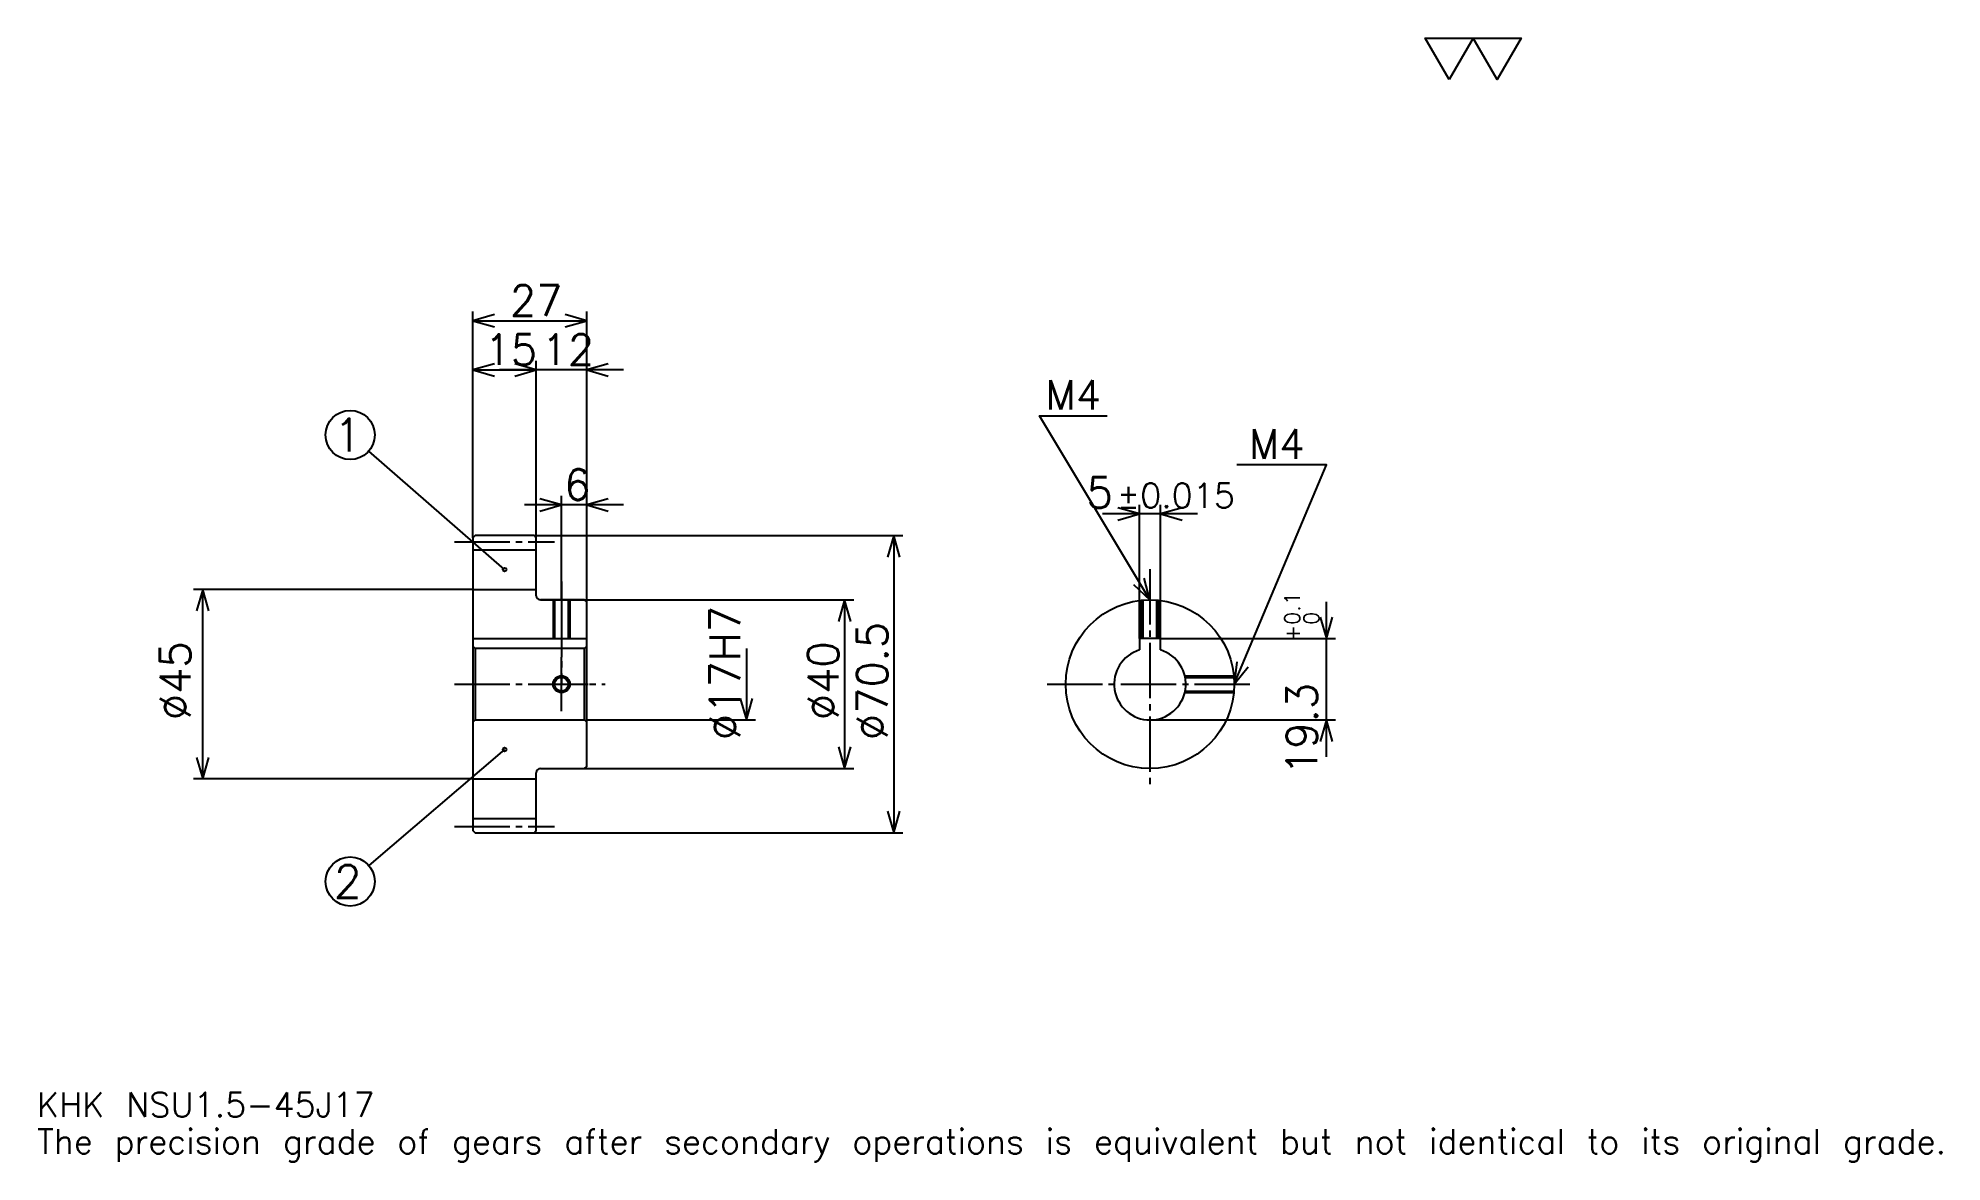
# Model space of a CAD drawing. Extents: x 15 to 466, y 5 to 272.
import ezdxf

# ---------------------------------------------------------------- set-up
doc = ezdxf.new("R2010")
doc.units = 0
doc.linetypes.add('DASHDOT', pattern=[17.478262, 13.108696, -1.456522, 1.456522, -1.456522])
doc.layers.get('0').update_dxf_attribs({"linetype": 'CONTINUOUS'})
doc.layers.add('DASHDOT', color=6, linetype='DASHDOT')
doc.styles.add('KANJI', font='TXT', dxfattribs={"bigfont": 'BIGFONT'})

msp = doc.modelspace()

# ---------------------------------------------------------------- linework, layer by layer
at = {"color": 5}
for p, q in [((117.978264, 153.956512), (117.978264, 207.119568)), ((117.978264, 204.934784), (144.978271, 204.934784)), ((144.978271, 153.956512), (144.978271, 207.119568)), ((132.978271, 153.956512), (132.978271, 195.467392)), ((117.978264, 193.282608), (132.978271, 193.282608)), ((153.717392, 193.282608), (124.239136, 193.282608)), ((125.478264, 145.894012), (93.238861, 174.007843)), ((138.978271, 153.956512), (138.978271, 163.42392)), ((153.717392, 161.239136), (130.239136, 161.239136)), ((289.82608, 159.097824), (267.347809, 159.097824)), ((276.086945, 129.506516), (276.086945, 161.282608)), ((281.086945, 129.506516), (281.086945, 161.282608)), ((117.978264, 153.456512), (117.978264, 153.956512)), ((132.478271, 153.956512), (144.978271, 153.956512)), ((132.978271, 153.456512), (132.978271, 153.956512)), ((138.978271, 138.706512), (138.978271, 153.956512)), ((138.978271, 138.706512), (138.978271, 153.956512)), ((144.978271, 153.956512), (219.989136, 153.956512)), ((144.978271, 138.206512), (144.978271, 153.956512)), ((217.804352, 153.956512), (217.804352, 83.45652)), ((117.978264, 141.206512), (51.70652, 141.206512)), ((53.891304, 96.20652), (53.891304, 141.206512)), ((133.978271, 138.706512), (144.978271, 138.706512)), ((144.978271, 138.706512), (208.33696, 138.706512)), ((206.152176, 138.706512), (206.152176, 98.70652)), ((320.434784, 101.467392), (320.434784, 138.245651)), ((182.847839, 127.20652), (182.847839, 110.20652)), ((281.086945, 129.506516), (322.619568, 129.506516)), ((144.978271, 110.20652), (185.032623, 110.20652)), ((278.586945, 110.20652), (322.619568, 110.20652)), ((125.478264, 103.20652), (93.27533, 75.662979)), ((117.978264, 96.20652), (51.70652, 96.20652)), ((133.978271, 98.70652), (144.978271, 98.70652)), ((144.978271, 98.70652), (208.33696, 98.70652)), ((132.478271, 83.45652), (144.978271, 83.45652)), ((144.978271, 83.45652), (219.989136, 83.45652))]:
    msp.add_line(p, q, dxfattribs=at)
at = {"color": 4}
for p, q in [((117.978264, 150.581512), (132.978271, 150.581512)), ((117.978264, 141.206512), (132.978271, 141.206512)), ((117.978264, 129.506516), (144.978271, 129.506516)), ((118.478264, 127.20652), (118.478264, 110.20652)), ((144.478271, 127.20652), (144.978271, 127.70652)), ((144.478271, 110.20652), (144.978271, 109.70652)), ((117.978264, 96.20652), (132.978271, 96.20652)), ((117.978264, 86.83152), (132.978271, 86.83152))]:
    msp.add_line(p, q, dxfattribs=at)
at = {"color": 7}
msp.add_lwpolyline([(349.565216, 262.17392), (343.884796, 272.02002), (366.606506, 272.02002), (360.926086, 262.17392), (355.245636, 272.02002), (349.565216, 262.17392)], dxfattribs=at)
at = {"color": 5}
for points in [[(123.076088, 206.391296), (117.978264, 204.934784), (123.076088, 203.478256)], [(139.880432, 203.478256), (144.978271, 204.934784), (139.880432, 206.391296)], [(123.076088, 194.739136), (117.978264, 193.282608), (123.076088, 191.82608)], [(127.88044, 191.82608), (132.978271, 193.282608), (127.88044, 194.739136)], [(127.88044, 191.82608), (132.978271, 193.282608), (127.88044, 194.739136)], [(150.07608, 194.739136), (144.978271, 193.282608), (150.07608, 191.82608)], [(278.586945, 138.706512), (252.369568, 182.402176), (268.391296, 182.402176)], [(298.586945, 118.70652), (320.434784, 170.75), (299.169586, 170.75)], [(133.880432, 159.782608), (138.978271, 161.239136), (133.880432, 162.695648)], [(150.07608, 162.695648), (144.978271, 161.239136), (150.07608, 159.782608)], [(270.989136, 157.641296), (276.086945, 159.097824), (270.989136, 160.554352)], [(286.184784, 160.554352), (281.086945, 159.097824), (286.184784, 157.641296)], [(219.260864, 148.858688), (217.804352, 153.956512), (216.347839, 148.858688)], [(55.347824, 136.108688), (53.891304, 141.206512), (52.434784, 136.108688)], [(274.715179, 142.328491), (278.586945, 138.706512), (277.213104, 143.82724)], [(207.608704, 133.608688), (206.152176, 138.706512), (204.695648, 133.608688)], [(318.978241, 134.60434), (320.434784, 129.506516), (321.891296, 134.60434)], [(299.217224, 123.970741), (298.586945, 118.70652), (301.903168, 122.843178)], [(181.391312, 115.304344), (182.847839, 110.20652), (184.304352, 115.304344)], [(321.891296, 105.108696), (320.434784, 110.20652), (318.978241, 105.108696)], [(52.434784, 101.304344), (53.891304, 96.20652), (55.347824, 101.304344)], [(204.695648, 103.804344), (206.152176, 98.70652), (207.608704, 103.804344)], [(216.347839, 88.554344), (217.804352, 83.45652), (219.260864, 88.554344)]]:
    msp.add_lwpolyline(points, dxfattribs=at)
at = {"color": 4}
for points in [[(132.978271, 139.706512), (132.978271, 153.456512), (132.478271, 153.956512), (118.478264, 153.956512), (117.978264, 153.456512), (117.978264, 109.70652)], [(133.978271, 98.70652), (144.478271, 98.70652), (144.978271, 99.20652), (144.978271, 138.206512), (144.478271, 138.706512), (133.978271, 138.706512)], [(136.978271, 138.706512), (136.978271, 129.506516)], [(137.358261, 138.706512), (137.358261, 129.506516)], [(140.598267, 138.706512), (140.598267, 129.506516)], [(140.978271, 138.706512), (140.978271, 129.506516)], [(276.586945, 129.506516), (276.586945, 138.606262)], [(276.966949, 129.506516), (276.966949, 138.640808)], [(280.20694, 129.506516), (280.20694, 138.640808)], [(280.586945, 129.506516), (280.586945, 138.606262)], [(117.978264, 109.70652), (118.478264, 110.20652), (144.478271, 110.20652), (144.478271, 127.20652), (118.478264, 127.20652), (117.978264, 127.70652)], [(281.086945, 126.830559), (281.086945, 129.506516), (276.086945, 129.506516), (276.086945, 126.830559)], [(286.848297, 120.70652), (298.486694, 120.70652)], [(286.931152, 120.326523), (298.52124, 120.326523)], [(286.848297, 116.70652), (298.486694, 116.70652)], [(286.931152, 117.086517), (298.52124, 117.086517)], [(117.978264, 109.70652), (117.978264, 83.95652), (118.478264, 83.45652), (132.478271, 83.45652), (132.978271, 83.95652), (132.978271, 97.70652)]]:
    msp.add_lwpolyline(points, dxfattribs=at)
at = {"color": 5}
for centre, radius in [((88.847832, 177.83696), 5.826087), ((125.478264, 145.894012), 0.436957), ((125.478264, 103.20652), 0.436957), ((88.847832, 71.876083), 5.826087)]:
    msp.add_circle(centre, radius, dxfattribs=at)
at = {"color": 4}
for centre, radius in [((278.586945, 118.70652), 20), ((138.978271, 118.70652), 1.62)]:
    msp.add_circle(centre, radius, dxfattribs=at)
at = {"color": 7}
msp.add_circle((138.978271, 118.70652), 2, dxfattribs=at)
at = {"color": 4}
for centre, radius, start, end in [((133.978271, 139.706512), 1, 180, 270), ((278.586945, 118.70652), 8.5, 107.10463483, 72.89536517), ((133.978271, 97.70652), 1, 90, 180)]:
    msp.add_arc(centre, radius, start, end, dxfattribs=at)
at = {"layer": 'DASHDOT', "color": 7}
for p, q in [((113.608696, 152.456512), (137.347824, 152.456512)), ((278.586945, 145.989136), (278.586945, 94.336952)), ((138.978271, 138.706512), (138.978271, 118.70652)), ((113.608696, 118.70652), (149.347824, 118.70652)), ((254.217407, 118.70652), (302.956512, 118.70652)), ((113.608696, 84.95652), (137.347824, 84.95652))]:
    msp.add_line(p, q, dxfattribs=at)
for points in [[(138.978271, 143.07608), (138.978271, 125.136955)], [(138.978271, 112.336952), (138.978271, 125.076088)], [(132.608704, 118.70652), (145.347824, 118.70652)]]:
    msp.add_lwpolyline(points, dxfattribs=at)

# ---------------------------------------------------------------- texts
at = {"color": 7, "style": 'KANJI'}
for s, height, p in [('27', 7.282609, (126.744568, 206.099991)), ('15', 7.282609, (120.744568, 194.447815)), ('12', 7.282609, (134.244568, 194.447815)), ('M4', 6.991305, (253.82608, 183.858704)), ('1', 7.768116, (84.963776, 173.952896)), ('M4', 6.991305, (302.082611, 172.206512)), ('6', 7.282609, (139.61142, 162.404343)), ('5', 7.282609, (263.554199, 160.554352)), ('%%p0.015', 5.826087, (270.763092, 160.554352)), ('2', 7.768116, (84.963776, 67.992035)), ('KHK NSU1.5-45J17', 5.826087, (14.565217, 16.02174)), ('The precision grade of gears after secondary operations is equivalent but not identical to its original grade.', 5.826087, (14.565217, 7.282609))]:
    msp.add_text(s, height=height, dxfattribs=at).set_placement(p)
for s, height, p in [('%%c17H7', 7.282609, (181.391312, 105.415756)), ('0.1', 3.641304, (314.171722, 132.761475)), ('%%c70.5', 7.282609, (216.347839, 105.415756)), ('+', 3.641304, (314.171722, 128.683212)), ('0', 3.641304, (318.686951, 132.761475)), ('%%c45', 7.282609, (50.978264, 110.149452)), ('%%c40', 7.282609, (204.695648, 110.149452)), ('19.3', 7.282609, (318.25, 97.161194))]:
    msp.add_text(s, height=height, rotation=90, dxfattribs=at).set_placement(p)

doc.saveas('drawing.dxf')
